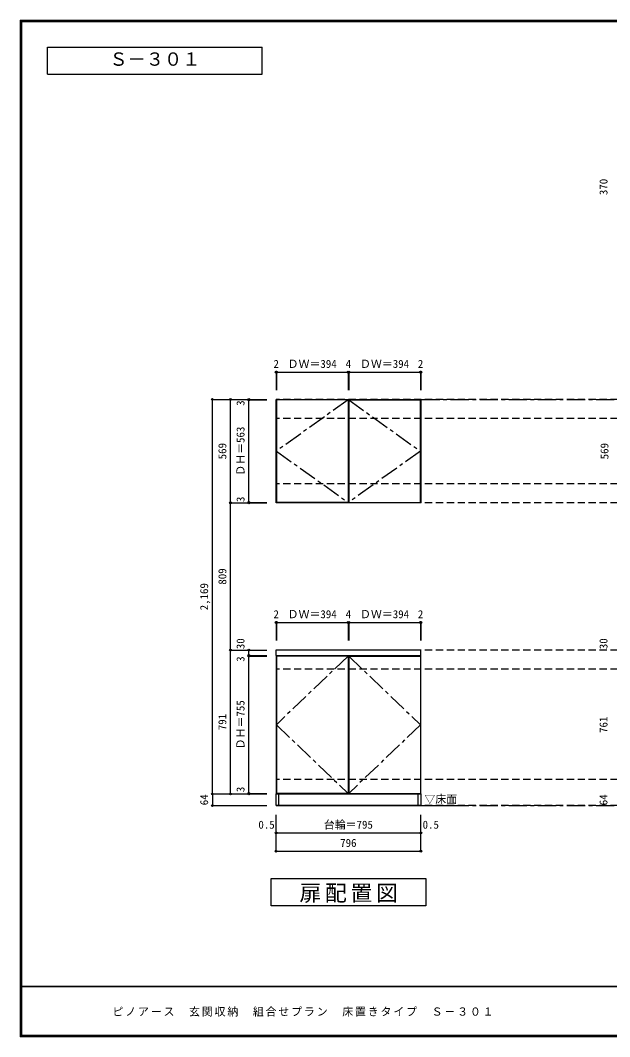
# Model space of a CAD drawing. Units: millimetres at full size, sheet at 1:20. Extents: x -3893 to 3907, y -2871 to 2783.
# Drawn here: x -3893 to -653, y -2803 to 2783 of the extents above; entities that cross this region are included whole.
import ezdxf
from ezdxf.enums import TextEntityAlignment as Align

# ---------------------------------------------------------------- set-up
doc = ezdxf.new("R2010")
doc.units = ezdxf.units.MM
doc.header["$LTSCALE"] = 20
doc.header["$PDMODE"] = 32
doc.header["$PDSIZE"] = 10
doc.linetypes.add('CHAIN1', pattern=[8, 5, -1, 1, -1])
doc.linetypes.add('DASHED2', pattern=[3, 2, -1])
for name, color, linetype in [('0-1_本体', 2, 'Continuous'), ('0-2_扉', 3, 'Continuous'), ('0-3_扉仕上', 7, 'CHAIN1'), ('0-4_棚', 2, 'Continuous'), ('0-9_', 7, 'Continuous'), ('0-A_文字', 7, 'Continuous'), ('0-B_寸法', 7, 'Continuous'), ('F-1_枠', 6, 'Continuous'), ('F-A_文字', 7, 'Continuous')]:
    doc.layers.add(name, color=color, linetype=linetype)
doc.styles.add('ＭＳ ゴシック', font='')
doc.styles.get('ＭＳ ゴシック').set_extended_font_data('MS Gothic')

msp = doc.modelspace()

# ---------------------------------------------------------------- linework, layer by layer
at = {"layer": '0-1_本体', "color": 7}
for p, q in [((-2487.39, -708.29), (-2487.39, -1469.29)), ((-1691.39, -1469.29), (-1691.39, -708.29)), ((-2487.39, -1469.29), (-1691.39, -1469.29))]:
    msp.add_line(p, q, dxfattribs=at)
msp.add_lwpolyline([(-2487.39, 699.71), (-1691.39, 699.71), (-1691.39, 130.71), (-2487.39, 130.71)], close=True, dxfattribs=at)
at = {"layer": '0-2_扉'}
for p, q in [((-2091.39, 696.71), (-2485.39, 696.71)), ((-2485.39, 696.71), (-2485.39, 133.71)), ((-2091.39, 696.71), (-2091.39, 133.71)), ((-2087.39, 696.71), (-2087.39, 133.71)), ((-2087.39, 696.71), (-1693.39, 696.71)), ((-1693.39, 133.71), (-1693.39, 696.71)), ((-2091.39, 133.71), (-2485.39, 133.71)), ((-2087.39, 133.71), (-1693.39, 133.71)), ((-2485.39, -711.29), (-2485.39, -1466.29)), ((-2091.39, -711.29), (-2485.39, -711.29)), ((-2091.39, -711.29), (-2091.39, -1466.29)), ((-2087.39, -711.29), (-2087.39, -1466.29)), ((-2087.39, -711.29), (-1693.39, -711.29)), ((-1693.39, -711.29), (-1693.39, -1466.29)), ((-2091.39, -1466.29), (-2485.39, -1466.29)), ((-2087.39, -1466.29), (-1693.39, -1466.29))]:
    msp.add_line(p, q, dxfattribs=at)
at = {"layer": '0-3_扉仕上', "linetype": 'Continuous'}
msp.add_line((-2487.39, -1533.29), (-1491.39, -1533.29), dxfattribs=at)
at = {"layer": '0-3_扉仕上'}
for points in [[(-2091.39, 696.71), (-2485.39, 415.21), (-2091.39, 133.71)], [(-2087.39, 696.71), (-1693.39, 415.21), (-2087.39, 133.71)], [(-2091.39, -711.29), (-2485.39, -1088.79), (-2091.39, -1466.29)], [(-2087.39, -711.29), (-1693.39, -1088.79), (-2087.39, -1466.29)]]:
    msp.add_lwpolyline(points, dxfattribs=at)
at = {"layer": '0-4_棚', "color": 3}
msp.add_lwpolyline([(-2488.39, -708.29), (-1690.39, -708.29), (-1690.39, -678.29), (-2488.39, -678.29)], close=True, dxfattribs=at)
at = {"layer": '0-9_'}
for p, q in [((-2486.89, -1533.29), (-2486.89, -1469.29)), ((-2486.89, -1469.29), (-1691.89, -1469.29)), ((-2471.89, -1533.29), (-2471.89, -1469.29)), ((-1706.89, -1469.29), (-1706.89, -1533.29)), ((-1691.89, -1469.29), (-1691.89, -1533.29)), ((-1691.89, -1533.29), (-2486.89, -1533.29))]:
    msp.add_line(p, q, dxfattribs=at)
at = {"layer": '0-A_文字', "linetype": 'CHAIN1'}
for p, q in [((-2487.39, 699.71), (2271.61, 699.71)), ((-2487.39, -1533.29), (2271.61, -1533.29))]:
    msp.add_line(p, q, dxfattribs=at)
at = {"layer": '0-A_文字'}
for points in [[(-3743.33, 2486.67), (-3743.33, 2636.67), (-2563.11, 2636.67)], [(-3743.33, 2486.67), (-2563.11, 2486.67), (-2563.11, 2636.67)]]:
    msp.add_lwpolyline(points, dxfattribs=at)
msp.add_lwpolyline([(-2513.39, -1933.29), (-1663.39, -1933.29), (-1663.39, -2083.29), (-2513.39, -2083.29)], close=True, dxfattribs=at)
at = {"layer": '0-B_寸法', "color": 4}
for p, q in [((-2487.39, 849.71), (-2485.39, 849.71)), ((-2487.39, 849.71), (-2487.39, 749.71)), ((-2485.39, 849.71), (-2485.39, 749.71)), ((-2485.39, 849.71), (-2091.39, 849.71)), ((-2091.39, 849.71), (-2091.39, 749.71)), ((-2091.39, 849.71), (-2087.39, 849.71)), ((-2087.39, 849.71), (-2087.39, 749.71)), ((-2087.39, 849.71), (-1693.39, 849.71)), ((-1693.39, 849.71), (-1693.39, 749.71)), ((-1693.39, 849.71), (-1691.39, 849.71)), ((-1691.39, 849.71), (-1691.39, 749.71)), ((-2837.39, 699.71), (-2537.39, 699.71)), ((-2837.39, -1469.29), (-2837.39, 699.71)), ((-2737.39, 130.71), (-2737.39, 699.71)), ((-2637.39, 696.71), (-2637.39, 699.71)), ((-2637.39, 133.71), (-2637.39, 696.71)), ((-2637.39, 696.71), (-2537.39, 696.71)), ((-2737.39, 130.71), (-2537.39, 130.71)), ((-2737.39, -678.29), (-2737.39, 130.71)), ((-2637.39, 130.71), (-2637.39, 133.71)), ((-2637.39, 133.71), (-2537.39, 133.71)), ((-2487.39, -526.29), (-2485.39, -526.29)), ((-2487.39, -526.29), (-2487.39, -626.29)), ((-2485.39, -526.29), (-2485.39, -626.29)), ((-2485.39, -526.29), (-2091.39, -526.29)), ((-2091.39, -526.29), (-2091.39, -626.29)), ((-2091.39, -526.29), (-2087.39, -526.29)), ((-2087.39, -526.29), (-2087.39, -626.29)), ((-2087.39, -526.29), (-1693.39, -526.29)), ((-1693.39, -526.29), (-1693.39, -626.29)), ((-1693.39, -526.29), (-1691.39, -526.29)), ((-1691.39, -526.29), (-1691.39, -626.29)), ((-2737.39, -678.29), (-2537.39, -678.29)), ((-2737.39, -1469.29), (-2737.39, -678.29)), ((-2637.39, -708.29), (-2637.39, -678.29)), ((-2637.39, -708.29), (-2537.39, -708.29)), ((-2637.39, -711.29), (-2637.39, -708.29)), ((-2637.39, -708.29), (-2537.39, -708.29)), ((-2637.39, -711.29), (-2537.39, -711.29)), ((-2637.39, -1466.29), (-2637.39, -711.29)), ((-2837.39, -1469.29), (-2537.39, -1469.29)), ((-2837.39, -1469.29), (-2537.39, -1469.29)), ((-2837.39, -1469.29), (-2837.39, -1533.29)), ((-2637.39, -1466.29), (-2537.39, -1466.29)), ((-2637.39, -1469.29), (-2637.39, -1466.29)), ((-2637.39, -1469.29), (-2537.39, -1469.29)), ((-2837.39, -1533.29), (-2537.39, -1533.29)), ((-2487.39, -1783.29), (-2487.39, -1583.29)), ((-2486.89, -1683.29), (-2486.89, -1583.29)), ((-1691.89, -1683.29), (-1691.89, -1583.29)), ((-1691.39, -1783.29), (-1691.39, -1583.29)), ((-2487.39, -1683.29), (-2486.89, -1683.29)), ((-2486.89, -1683.29), (-1691.89, -1683.29)), ((-1691.89, -1683.29), (-1691.39, -1683.29)), ((-2487.39, -1783.29), (-1691.39, -1783.29))]:
    msp.add_line(p, q, dxfattribs=at)
at = {"layer": '0-B_寸法', "color": 4, "linetype": 'DASHED2'}
for p, q in [((2271.61, 699.71), (-2487.39, 699.71)), ((2271.61, 594.71), (-2487.39, 594.71)), ((2271.61, 235.71), (-2487.39, 235.71)), ((2271.61, 130.71), (-2487.39, 130.71)), ((2271.61, -678.29), (-2487.39, -678.29)), ((2271.61, -783.29), (-2487.39, -783.29)), ((2271.61, -1390.29), (-2487.39, -1390.29)), ((2271.61, -1533.29), (-2276.17, -1533.29))]:
    msp.add_line(p, q, dxfattribs=at)
at = {"layer": '0-B_寸法'}
for p in [(-2487.39, 849.71), (-2485.39, 849.71), (-2091.39, 849.71), (-2087.39, 849.71), (-1693.39, 849.71), (-1691.39, 849.71), (-2837.39, 699.71), (-2737.39, 699.71), (-2637.39, 699.71), (-2637.39, 696.71), (-2737.39, 130.71), (-2637.39, 133.71), (-2637.39, 130.71), (-2487.39, -526.29), (-2485.39, -526.29), (-2091.39, -526.29), (-2087.39, -526.29), (-1693.39, -526.29), (-1691.39, -526.29), (-2737.39, -678.29), (-2637.39, -678.29), (-2637.39, -708.29), (-2637.39, -708.29), (-2637.39, -711.29), (-2837.39, -1469.29), (-2737.39, -1469.29), (-2637.39, -1466.29), (-2637.39, -1469.29), (-2837.39, -1533.29), (-2487.39, -1683.29), (-2486.89, -1683.29), (-1691.89, -1683.29), (-1691.39, -1683.29), (-2487.39, -1783.29), (-1691.39, -1783.29)]:
    msp.add_point(p, dxfattribs=at)
at = {"layer": 'F-1_枠'}
for p, q in [((-3893.39, 2783.33), (-3893.39, -2803.33)), ((-3893.39, 2783.33), (3906.61, 2783.33)), ((-3893.39, 2780), (3906.61, 2780)), ((-3893.39, 2776.67), (3906.61, 2776.67)), ((-3890.05, 2783.33), (-3890.05, -2803.33)), ((-3886.72, 2783.33), (-3886.72, -2803.33)), ((3906.61, -2526.67), (-3893.39, -2526.67)), ((3906.61, -2530), (-3893.39, -2530)), ((3906.61, -2796.67), (-3893.39, -2796.67)), ((3906.61, -2800), (-3893.39, -2800)), ((3906.61, -2803.33), (-3893.39, -2803.33))]:
    msp.add_line(p, q, dxfattribs=at)

# ---------------------------------------------------------------- texts
at = {"layer": '0-A_文字', "style": 'ＭＳ ゴシック'}
for s, height, p in [('Ｓ－３０１', 73.31, (-3403.22, 2511.67)), ('▽床面', 43.99, (-1671.39, -1533.29))]:
    msp.add_text(s, height=height, dxfattribs=at).set_placement(p, align=Align.BOTTOM_LEFT)
at = {"layer": '0-A_文字', "insert": (-2358.39, -2068.29), "char_height": 87.98, "attachment_point": 7, "style": 'ＭＳ ゴシック'}
msp.add_mtext('\\T1.17;扉配置図', dxfattribs=at)
at = {"layer": '0-B_寸法', "style": 'ＭＳ ゴシック'}
for s, p in [('370', (-651.39, 1822.58)), ('3', (-2647.39, 664.23)), ('ＤＨ＝563', (-2647.39, 280.21)), ('569', (-2747.39, 370.21)), ('569', (-646.18, 370.21)), ('3', (-2647.39, 135.22)), ('809', (-2747.39, -318.79)), ('2,169', (-2847.39, -459.79)), ('30', (-2647.39, -673.29)), ('30', (-651.39, -673.29)), ('3', (-2647.39, -742.73)), ('ＤＨ＝755', (-2647.39, -1223.79)), ('791', (-2747.39, -1118.79)), ('761', (-651.39, -1133.79)), ('3', (-2647.39, -1459.39)), ('64', (-2847.39, -1531.29)), ('64', (-651.39, -1531.29))]:
    msp.add_text(s, height=43.99, rotation=90, dxfattribs=at).set_placement(p, align=Align.BOTTOM_LEFT)
for s, p in [('2', (-2501.39, 859.71)), ('ＤＷ＝394', (-2423.39, 859.71)), ('4', (-2104.39, 859.71)), ('ＤＷ＝394', (-2025.39, 859.71)), ('2', (-1707.39, 859.71)), ('2', (-2501.39, -516.29)), ('ＤＷ＝394', (-2423.39, -516.29)), ('4', (-2104.39, -516.29)), ('ＤＷ＝394', (-2025.39, -516.29)), ('2', (-1707.39, -516.29)), ('0.5', (-2584.32, -1673.29)), ('台輪＝795', (-2224.39, -1673.29)), ('0.5', (-1681.18, -1673.29)), ('796', (-2134.39, -1773.29))]:
    msp.add_text(s, height=43.99, dxfattribs=at).set_placement(p, align=Align.BOTTOM_LEFT)
at = {"layer": 'F-A_文字', "insert": (-3386.72, -2693.33), "char_height": 43.99, "attachment_point": 7, "style": 'ＭＳ ゴシック'}
msp.add_mtext('\\T1.17;ピノアース\u3000玄関収納\u3000組合せプラン\u3000床置きタイプ\u3000Ｓ－３０１', dxfattribs=at)

doc.saveas('drawing.dxf')
